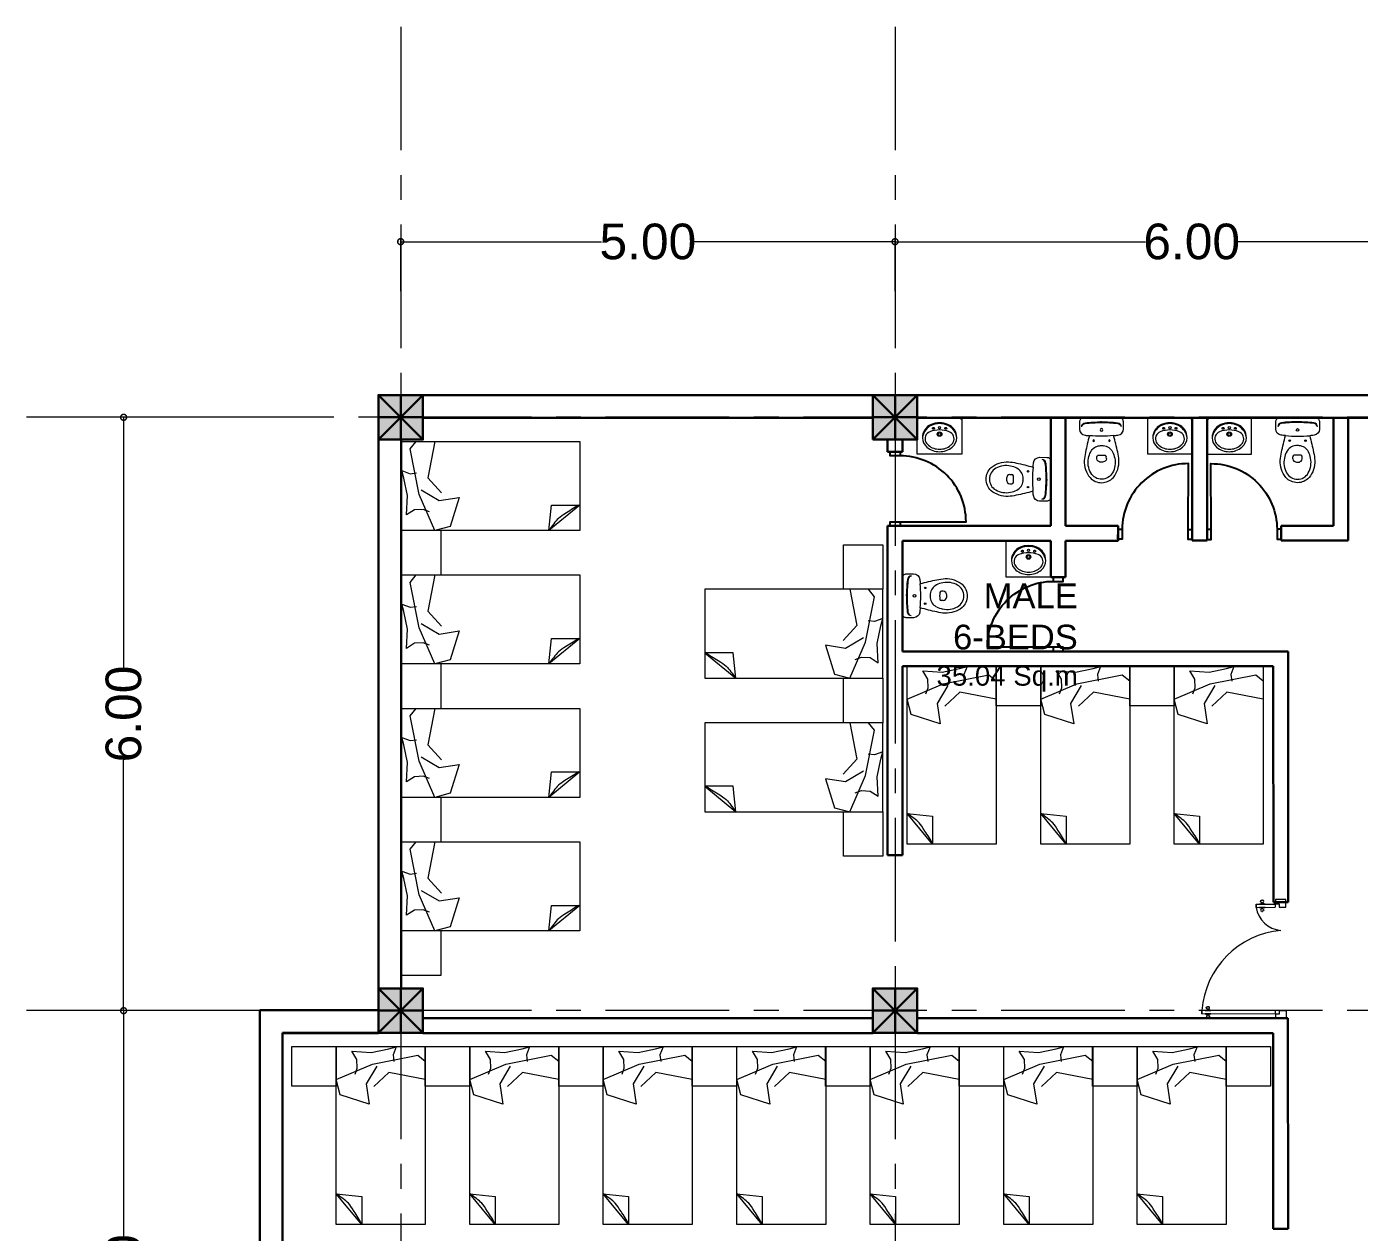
# Model space of a CAD drawing. Header units: metres. Extents: x 319894 to 3389272, y 120 to 6136017.
# Drawn here: x 321441.03 to 321454.5, y 3068028.21 to 3068040.4 of the extents above; entities that cross this region are included whole.
import ezdxf

# ---------------------------------------------------------------- set-up
doc = ezdxf.new("R2010")
doc.units = ezdxf.units.M
doc.header["$MEASUREMENT"] = 0
for name, pattern in [('CENTER', [2, 1.25, -0.25, 0.25, -0.25]), ('HIDDEN', [0.375, 0.25, -0.125]), ('RAYITAS', [0.375, 0.25, -0.125])]:
    doc.linetypes.add(name, pattern=pattern)
doc.layers.get('Defpoints').update_dxf_attribs({"color": 254})
for name, color, linetype, lineweight in [('a_MUEBLE ART', 4, 'Continuous', 5), ('centerline', 255, 'HIDDEN', 5), ('column', 50, 'Continuous', 30), ('DOORS', 4, 'Continuous', 0), ('Fixtures', 31, 'Continuous', 20), ('hatch', 252, 'Continuous', 15), ('wall', 4, 'Continuous', 30), ('window-door', 4, 'Continuous', 20)]:
    doc.layers.add(name, color=color, linetype=linetype, lineweight=lineweight)
for name, color, linetype in [('door_cad-block.com', 7, 'Continuous'), ('S-DIM', 7, 'Continuous'), ('TEXT', 255, 'Continuous')]:
    doc.layers.add(name, color=color, linetype=linetype)
doc.styles.get("Standard").update_dxf_attribs({"font": 'arial.ttf'})
doc.styles.add('TEXTS', font='swissl.ttf')
doc.dimstyles.new('DIMTEXT', dxfattribs={"dimscale": 0.4, "dimtxt": 0.9, "dimasz": 0.3, "dimexe": 0.05, "dimexo": 0.05, "dimgap": 0.05, "dimtad": 0, "dimzin": 1, "dimdsep": 46, "dimtxsty": 'TEXTS', "dimblk": 'DOTSMALL', "dimcen": 0.1, "dimclrd": 256, "dimclre": 6, "dimclrt": 3, "dimadec": 0, "dimazin": 0, "dimtfac": 0.15, "dimtix": 1, "dimtofl": 0, "dimtmove": 1, "dimatfit": 3, "dimldrblk": 'OPEN', "dimfxl": 1, "dimtolj": 1, "dimtzin": 0, "dimarcsym": 0})

# ---------------------------------------------------------------- blocks, each defined once
blk = doc.blocks.new('*U963')
at = {"layer": 'DOORS', "linetype": 'Continuous', "lineweight": 0}
for p, q in [((8137.26, -1857.94), (8142.04, -1857.94)), ((8142.21, -1860.04), (8142.21, -1861.53)), ((8175.64, -1860.04), (8142.21, -1860.04)), ((8175.64, -1861.53), (8142.21, -1861.53)), ((8175.64, -1860.04), (8175.64, -1861.53)), ((8175.64, -1861.53), (8175.64, -1860.04)), ((8142.21, -1909.88), (8142.21, -1908.39)), ((8150.81, -1908.39), (8142.21, -1908.39)), ((8150.81, -1909.88), (8142.21, -1909.88)), ((8150.81, -1909.88), (8150.81, -1908.39)), ((8150.81, -1908.39), (8150.81, -1909.88)), ((8137.26, -1911.96), (8142.04, -1911.96))]:
    blk.add_line(p, q, dxfattribs=at)
for points in [[(8142.04, -1857.94), (8142.04, -1859.87), (8140.4, -1859.87), (8140.4, -1861.43), (8137.26, -1861.43), (8137.26, -1857.94)], [(8142.04, -1911.96), (8142.04, -1910.03), (8140.4, -1910.03), (8140.4, -1908.47), (8137.26, -1908.47), (8137.26, -1911.96)]]:
    blk.add_lwpolyline(points, dxfattribs=at)
for points in [[(8174.08, -1860.03), (8171.62, -1860.03), (8172.71, -1859.61), (8172.71, -1859.42, 0.414214), (8172.6, -1859.31, -0.990713), (8172.74, -1858.31), (8173.08, -1858.31)], [(8174.08, -1861.53), (8171.62, -1861.53), (8172.71, -1861.96), (8172.71, -1862.14, -0.414214), (8172.6, -1862.25, 0.990713), (8172.74, -1863.26), (8173.08, -1863.26)], [(8171.74, -1860.03), (8174.2, -1860.03), (8173.11, -1859.61), (8173.11, -1859.42, -0.414214), (8173.22, -1859.31, 0.990713), (8173.08, -1858.31), (8172.74, -1858.31)], [(8171.74, -1861.53), (8174.2, -1861.53), (8173.11, -1861.96), (8173.11, -1862.14, 0.414214), (8173.22, -1862.25, -0.990713), (8173.08, -1863.26), (8172.74, -1863.26)], [(8149.25, -1908.39), (8146.78, -1908.39), (8147.88, -1907.96), (8147.88, -1907.78, 0.414214), (8147.77, -1907.67, -0.990713), (8147.9, -1906.66), (8148.25, -1906.66)], [(8149.25, -1909.88), (8146.78, -1909.88), (8147.88, -1910.31), (8147.88, -1910.49, -0.414214), (8147.77, -1910.6, 0.990713), (8147.9, -1911.61), (8148.25, -1911.61)], [(8146.91, -1908.39), (8149.37, -1908.39), (8148.28, -1907.96), (8148.28, -1907.78, -0.414214), (8148.39, -1907.67, 0.990713), (8148.25, -1906.66), (8147.9, -1906.66)], [(8146.91, -1909.88), (8149.37, -1909.88), (8148.28, -1910.31), (8148.28, -1910.49, 0.414214), (8148.39, -1910.6, -0.990713), (8148.25, -1911.61), (8147.9, -1911.61)]]:
    blk.add_lwpolyline(points, format="xyb", dxfattribs=at)
for points in [[(8172.81, -1858.18), (8172.81, -1858.31), (8173.01, -1858.31), (8173.01, -1858.18)], [(8172.81, -1863.38), (8172.81, -1863.26), (8173.01, -1863.26), (8173.01, -1863.38)], [(8147.97, -1906.53), (8147.97, -1906.66), (8148.18, -1906.66), (8148.18, -1906.53)], [(8147.97, -1911.74), (8147.97, -1911.61), (8148.18, -1911.61), (8148.18, -1911.74)]]:
    blk.add_lwpolyline(points, close=True, dxfattribs=at)
for centre in [(8142.21, -1859.87), (8142.21, -1910.05)]:
    blk.add_circle(centre, 0.165, dxfattribs=at)
at = {"layer": 'window-door'}
for centre, radius, start, end in [((8136.16, -1858.44), 39.61, 275.01698, 355.52132), ((8138.69, -1910.11), 12.25, 8.0729, 85.6213)]:
    blk.add_arc(centre, radius, start, end, dxfattribs=at)
blk = doc.blocks.new('cell bed1')
at = {"layer": 'Fixtures'}
for p, q in [((2034189, -167492), (2034446, -167181)), ((2034446, -167181), (2034189, -167208)), ((2034189, -167208), (2034189, -167492))]:
    blk.add_line(p, q, dxfattribs=at)
blk.add_lwpolyline([(2034446, -167492), (2034446, -165692), (2033546, -165692), (2033546, -167492)], close=True, dxfattribs=at)
at = {"layer": 'Fixtures', "linetype": 'ByBlock', "lineweight": 0}
for points in [[(2034288, -165740), (2034093, -165751), (2033916, -165714), (2033841, -165694), (2033872, -165777), (2033864, -165843)], [(2034256, -165972), (2034233, -165910), (2034237, -165822), (2034288, -165740)], [(2034036, -165889), (2034143, -166070), (2034112, -166274), (2034405, -166182), (2034446, -166026), (2034081, -165870), (2033621, -165778), (2033546, -165839), (2033546, -166026), (2033913, -165956), (2034065, -166095)]]:
    blk.add_lwpolyline(points, dxfattribs=at)
at = {"layer": 'Fixtures'}
blk.add_open_spline([(2034189, -167483), (2034205, -167455), (2034280, -167338), (2034324, -167266), (2034400, -167213), (2034446, -167181)], degree=3, knots=[58.285176, 58.285176, 58.285176, 58.285176, 153.797631, 253.744613, 409.43508, 409.43508, 409.43508, 409.43508], dxfattribs=at)
blk = doc.blocks.new('ca_ba_wc057')
at = {"layer": 'a_MUEBLE ART', "color": 8}
for p, q in [((0, -4), (-1.1, -4)), ((0, -4), (1.1, -4)), ((-4.8, -41.3), (-4.8, -39.3)), ((4.8, -41.3), (4.8, -39.3))]:
    blk.add_line(p, q, dxfattribs=at)
at = {"layer": 'a_MUEBLE ART'}
blk.add_lwpolyline([(-16.3, -34.8, -0.017322), (-12.2, -18, -0.007818), (-16.6, -17.5, -0.379899), (-22.2, -11.2), (-22.2, -4, -0.414214), (-18.2, 0), (0, 0), (18.2, 0, -0.414214), (22.2, -4), (22.2, -11.2, -0.379899), (16.6, -17.5, -0.007818), (12.2, -18, -0.017322), (16.3, -34.8, -0.034533), (17.5, -43, -0.180901), (11.8, -60.3, -0.210568), (0, -65.5, -0.210568), (-11.8, -60.3, -0.180901), (-17.5, -43, -0.034533)], format="xyb", close=True, dxfattribs=at)
at = {"layer": 'a_MUEBLE ART', "color": 8}
for centre, radius in [((0, -12.2), 1.35), ((0, -12.2), 1.35), ((-8, -23), 0.75), ((8, -23), 0.75)]:
    blk.add_circle(centre, radius, dxfattribs=at)
for centre, radius, start, end in [((-16, -8.9), 4, 96.2719, 180), ((-16, -9.6), 4, 96.2141, 169.7572), ((0, -154), 149.3, 90, 96.3306), ((0, -154), 150, 90, 96.2719), ((0, -154), 150, 83.7281, 90), ((0, -154), 149.3, 83.6694, 90), ((16, -8.9), 4, 0, 83.7281), ((16, -9.6), 4, 10.2428, 83.7859), ((-3.3, -39.3), 1.5, 96.6492, 180), ((0, -67.6), 30, 90, 96.6492), ((0, -67.6), 30, 83.3508, 90), ((3.3, -39.3), 1.5, 0, 83.3508), ((-1.8, -41.3), 3, 180, 233.1301), ((0, -38.9), 6, 233.1301, 270), ((0, -38.9), 6, 270, 306.8699), ((1.8, -41.3), 3, 306.8699, 0)]:
    blk.add_arc(centre, radius, start, end, dxfattribs=at)
at = {"layer": 'a_MUEBLE ART'}
for centre, radius, start, end in [((0, 121.9), 140.4, 264.9986, 270), ((0, 121.9), 140.4, 270, 275.0014), ((11.2, -45.8), 25, 152.5973, 168.3805), ((-0.7, -39.6), 11.6, 96.2419, 152.5973), ((0, -46), 18, 90, 96.2419), ((0, -46), 18, 83.7581, 90), ((0.7, -39.6), 11.6, 27.4027, 83.7581), ((-11.2, -45.8), 25, 11.6195, 27.4027), ((7.9, -45.1), 21.6, 168.3805, 209.1161), ((-7.9, -45.1), 21.6, 330.8839, 11.6195), ((0, -49.5), 12.6, 209.1161, 270), ((0, -49.5), 12.6, 270, 330.8839)]:
    blk.add_arc(centre, radius, start, end, dxfattribs=at)
blk = doc.blocks.new('*U950')
at = {"color": 0, "linetype": 'ByBlock', "ltscale": 10}
blk.add_lwpolyline([(-50, 0), (-50, 800, 0.414214), (-850, 0)], format="xyb", dxfattribs=at)
at = {"color": 0}
for points in [[(-900, 0), (-850, 0), (-850, -121), (-900, -121)], [(-50, 0), (0, 0), (0, -121), (-50, -121)]]:
    blk.add_lwpolyline(points, close=True, dxfattribs=at)
blk = doc.blocks.new('_DotSmall')
at = {"color": 0, "linetype": 'ByBlock', "const_width": 0.5}
blk.add_lwpolyline([(-0.0625, 0, 1), (0.0625, 0, 1)], format="xyb", close=True, dxfattribs=at)
blk = doc.blocks.new('*D898')
at = {"layer": 'Defpoints', "color": 0, "transparency": 16777216}
for p in [(322194.75, 3068090.342), (322189.75, 3068089.822), (322194.75, 3068089.822)]:
    blk.add_point(p, dxfattribs=at)
at = {"layer": 'S-DIM', "color": 6, "lineweight": -2, "transparency": 16777216}
for p, q in [((322189.75, 3068089.842), (322189.75, 3068090.362)), ((322194.75, 3068089.842), (322194.75, 3068090.362))]:
    blk.add_line(p, q, dxfattribs=at)
at = {"layer": 'S-DIM', "lineweight": -2, "transparency": 16777216}
for p, q in [((322189.75, 3068090.342), (322191.782, 3068090.342)), ((322194.75, 3068090.342), (322192.718, 3068090.342))]:
    blk.add_line(p, q, dxfattribs=at)
at = {"layer": 'S-DIM', "lineweight": -2, "transparency": 16777216, "xscale": 0.12, "yscale": 0.12, "zscale": 0.12, "rotation": 180}
blk.add_blockref('_DotSmall', (322189.75, 3068090.342), dxfattribs=at)
at = {"layer": 'S-DIM', "lineweight": -2, "transparency": 16777216, "xscale": 0.12, "yscale": 0.12, "zscale": 0.12}
blk.add_blockref('_DotSmall', (322194.75, 3068090.342), dxfattribs=at)
at = {"layer": 'S-DIM', "color": 3, "transparency": 16777216, "insert": (322192.25, 3068090.342), "char_height": 0.36, "attachment_point": 5, "style": 'TEXTS'}
blk.add_mtext('\\A1;5.00', dxfattribs=at)
blk = doc.blocks.new('_Open')
at = {"color": 0, "linetype": 'ByBlock', "lineweight": -2}
for p, q in [((-1, 0.17), (0, 0)), ((-1, -0.17), (0, 0)), ((0, 0), (-1, 0))]:
    blk.add_line(p, q, dxfattribs=at)
blk = doc.blocks.new('*D899')
at = {"layer": 'Defpoints', "color": 0, "transparency": 16777216}
for p in [(322200.75, 3068091.09), (322200.75, 3068090.342), (322194.75, 3068089.822)]:
    blk.add_point(p, dxfattribs=at)
at = {"layer": 'S-DIM', "color": 6, "lineweight": -2, "transparency": 16777216}
for p, q in [((322200.75, 3068091.07), (322200.75, 3068090.322)), ((322194.75, 3068089.842), (322194.75, 3068090.362))]:
    blk.add_line(p, q, dxfattribs=at)
at = {"layer": 'S-DIM', "lineweight": -2, "transparency": 16777216}
for p, q in [((322194.75, 3068090.342), (322197.283, 3068090.342)), ((322200.75, 3068090.342), (322198.217, 3068090.342))]:
    blk.add_line(p, q, dxfattribs=at)
at = {"layer": 'S-DIM', "lineweight": -2, "transparency": 16777216, "xscale": 0.12, "yscale": 0.12, "zscale": 0.12, "rotation": 180}
blk.add_blockref('_DotSmall', (322194.75, 3068090.342), dxfattribs=at)
at = {"layer": 'S-DIM', "lineweight": -2, "transparency": 16777216, "xscale": 0.12, "yscale": 0.12, "zscale": 0.12}
blk.add_blockref('_DotSmall', (322200.75, 3068090.342), dxfattribs=at)
at = {"layer": 'S-DIM', "color": 3, "transparency": 16777216, "insert": (322197.75, 3068090.342), "char_height": 0.36, "attachment_point": 5, "style": 'TEXTS'}
blk.add_mtext('\\A1;6.00', dxfattribs=at)
blk = doc.blocks.new('*D906')
at = {"layer": 'Defpoints', "color": 0, "transparency": 16777216}
for p in [(322188.093, 3068088.566), (322186.948, 3068082.566), (322188.093, 3068082.566)]:
    blk.add_point(p, dxfattribs=at)
at = {"layer": 'S-DIM', "color": 6, "lineweight": -2, "transparency": 16777216}
for p, q in [((322188.073, 3068088.566), (322186.928, 3068088.566)), ((322188.073, 3068082.566), (322186.928, 3068082.566))]:
    blk.add_line(p, q, dxfattribs=at)
at = {"layer": 'S-DIM', "lineweight": -2, "transparency": 16777216}
for p, q in [((322186.948, 3068088.566), (322186.948, 3068086.033)), ((322186.948, 3068082.566), (322186.948, 3068085.099))]:
    blk.add_line(p, q, dxfattribs=at)
at = {"layer": 'S-DIM', "lineweight": -2, "transparency": 16777216, "xscale": 0.12, "yscale": 0.12, "zscale": 0.12}
for p, rotation in [((322186.948, 3068088.566), 90), ((322186.948, 3068082.566), 270)]:
    blk.add_blockref('_DotSmall', p, dxfattribs=dict(at, rotation=rotation))
at = {"layer": 'S-DIM', "color": 3, "transparency": 16777216, "insert": (322186.948, 3068085.566), "char_height": 0.36, "attachment_point": 5, "rotation": 90, "style": 'TEXTS'}
blk.add_mtext('\\A1;6.00', dxfattribs=at)
blk = doc.blocks.new('*D907')
at = {"layer": 'Defpoints', "color": 0, "transparency": 16777216}
for p in [(322188.093, 3068082.566), (322186.948, 3068077.066), (322186.948, 3068077.066)]:
    blk.add_point(p, dxfattribs=at)
at = {"layer": 'S-DIM', "color": 6, "lineweight": -2, "transparency": 16777216}
for p, q in [((322188.073, 3068082.566), (322186.928, 3068082.566)), ((322186.968, 3068077.066), (322186.968, 3068077.066))]:
    blk.add_line(p, q, dxfattribs=at)
at = {"layer": 'S-DIM', "lineweight": -2, "transparency": 16777216}
for p, q in [((322186.948, 3068082.566), (322186.948, 3068080.283)), ((322186.948, 3068077.066), (322186.948, 3068079.348))]:
    blk.add_line(p, q, dxfattribs=at)
at = {"layer": 'S-DIM', "lineweight": -2, "transparency": 16777216, "xscale": 0.12, "yscale": 0.12, "zscale": 0.12}
for p, rotation in [((322186.948, 3068082.566), 90), ((322186.948, 3068077.066), 270)]:
    blk.add_blockref('_DotSmall', p, dxfattribs=dict(at, rotation=rotation))
at = {"layer": 'S-DIM', "color": 3, "transparency": 16777216, "insert": (322186.948, 3068079.816), "char_height": 0.36, "attachment_point": 5, "rotation": 90, "style": 'TEXTS'}
blk.add_mtext('\\A1;5.50', dxfattribs=at)
blk = doc.blocks.new('column')
at = {"layer": 'hatch'}
h = blk.add_hatch(color=256, dxfattribs=at)
h.dxf.hatch_style = 1
h.paths.add_polyline_path([(0, 0), (0.45, 0), (0.45, 0.45), (0, 0.45)])
at = {"layer": 'column'}
for p, q in [((0, 0.45), (0.45, 0)), ((0, 0), (0.45, 0.45)), ((0.225, 0.45), (0.225, 0)), ((0, 0.225), (0.45, 0.225))]:
    blk.add_line(p, q, dxfattribs=at)
blk.add_lwpolyline([(0, 0), (0.45, 0), (0.45, 0.45), (0, 0.45)], close=True, dxfattribs=at)
blk = doc.blocks.new('FINAL GRIDTOP FLOOR')
at = {"layer": 'centerline', "linetype": 'CENTER'}
for p, q in [((322189.75, 3068092.516), (322189.75, 3068054.857)), ((322194.75, 3068092.516), (322194.75, 3068054.857)), ((322233.073, 3068088.566), (322185.967, 3068088.566)), ((322233.073, 3068082.566), (322185.967, 3068082.566))]:
    blk.add_line(p, q, dxfattribs=at)
at = {"layer": 'wall'}
for p in [(322189.525, 3068088.341), (322194.525, 3068088.341), (322189.525, 3068082.341), (322194.525, 3068082.341)]:
    blk.add_blockref('column', p, dxfattribs=at)
at = {"layer": 'S-DIM'}
for base, p1, p2, picture, middle in [((322200.75, 3068090.342), (322194.75, 3068089.822), (322200.75, 3068091.09), '*D899', (322197.75, 3068090.342)), ((322194.75, 3068090.342), (322189.75, 3068089.822), (322194.75, 3068089.822), '*D898', (322192.25, 3068090.342))]:
    dim = blk.add_linear_dim(base=base, p1=p1, p2=p2, dimstyle='DIMTEXT', dxfattribs=at)
    dim.commit()
    dim.dimension.update_dxf_attribs({"geometry": picture, "text_midpoint": middle})
for base, p1, p2, picture, middle in [((322186.948, 3068082.566), (322188.093, 3068088.566), (322188.093, 3068082.566), '*D906', (322186.948, 3068085.566)), ((322186.948, 3068077.066), (322188.093, 3068082.566), (322186.948, 3068077.066), '*D907', (322186.948, 3068079.816))]:
    dim = blk.add_linear_dim(base=base, p1=p1, p2=p2, angle=90, dimstyle='DIMTEXT', dxfattribs=at)
    dim.commit()
    dim.dimension.update_dxf_attribs({"geometry": picture, "text_midpoint": middle})

msp = doc.modelspace()

# ---------------------------------------------------------------- linework, layer by layer
at = {"layer": 'a_MUEBLE ART', "color": 8}
for p, q in [((321450.474, 3068036.448), (321450.474, 3068036.432)), ((321452.804, 3068036.448), (321452.804, 3068036.432)), ((321452.974, 3068036.448), (321452.974, 3068036.432)), ((321451.374, 3068035.206), (321451.374, 3068035.19))]:
    msp.add_line(p, q, dxfattribs=at)
at = {"layer": 'a_MUEBLE ART'}
for points in [[(321450.034, 3068036.448), (321450.484, 3068036.448), (321450.484, 3068036.081), (321450.034, 3068036.081)], [(321452.364, 3068036.448), (321452.814, 3068036.448), (321452.814, 3068036.081), (321452.364, 3068036.081)], [(321453.414, 3068036.448), (321452.964, 3068036.448), (321452.964, 3068036.081), (321453.414, 3068036.081)], [(321450.934, 3068035.206), (321451.384, 3068035.206), (321451.384, 3068034.839), (321450.934, 3068034.839)]]:
    msp.add_lwpolyline(points, close=True, dxfattribs=at)
at = {"layer": 'a_MUEBLE ART', "color": 8}
for centre, radius in [((321450.259, 3068036.35), 0.0109), ((321452.589, 3068036.35), 0.0109), ((321453.189, 3068036.35), 0.0109), ((321450.259, 3068036.284), 0.0233), ((321450.259, 3068036.284), 0.0143), ((321452.589, 3068036.284), 0.0233), ((321452.589, 3068036.284), 0.0143), ((321453.189, 3068036.284), 0.0233), ((321453.189, 3068036.284), 0.0143), ((321451.159, 3068035.042), 0.0233), ((321451.159, 3068035.042), 0.0143), ((321451.159, 3068035.109), 0.0109)]:
    msp.add_circle(centre, radius, dxfattribs=at)
at = {"layer": 'a_MUEBLE ART', "color": 8, "linetype": 'RAYITAS'}
for centre in [(321450.197, 3068036.342), (321450.322, 3068036.342), (321452.526, 3068036.342), (321452.651, 3068036.342), (321453.127, 3068036.342), (321453.251, 3068036.342), (321451.097, 3068035.1), (321451.221, 3068035.1)]:
    msp.add_circle(centre, 0.00932, dxfattribs=at)
at = {"layer": 'a_MUEBLE ART'}
for centre, radius, start, end in [((321450.244, 3068036.227), 0.16, 172.5216, 172.5216), ((321450.231, 3068036.248), 0.146, 112.7313, 180.0169), ((321450.244, 3068036.227), 0.16, 112.1961, 169.0201), ((321450.275, 3068036.227), 0.16, 7.5122, 7.5122), ((321450.259, 3068036.181), 0.218, 90.0169, 112.7313), ((321450.259, 3068036.181), 0.209, 90.0169, 111.2701), ((321450.259, 3068036.181), 0.218, 67.3025, 90.0169), ((321450.259, 3068036.181), 0.209, 68.7636, 90.0169), ((321450.275, 3068036.227), 0.16, 11.0136, 67.8376), ((321450.287, 3068036.248), 0.146, 0.0169, 67.3025), ((321452.573, 3068036.227), 0.16, 172.5216, 172.5216), ((321452.561, 3068036.248), 0.146, 112.7313, 180.0169), ((321452.573, 3068036.227), 0.16, 112.1961, 169.0201), ((321452.604, 3068036.227), 0.16, 7.5122, 7.5122), ((321452.589, 3068036.181), 0.218, 90.0169, 112.7313), ((321452.589, 3068036.181), 0.209, 90.0169, 111.2701), ((321452.589, 3068036.181), 0.218, 67.3025, 90.0169), ((321452.589, 3068036.181), 0.209, 68.7636, 90.0169), ((321452.604, 3068036.227), 0.16, 11.0136, 67.8376), ((321452.617, 3068036.248), 0.146, 0.0169, 67.3025), ((321453.174, 3068036.227), 0.16, 172.4878, 172.4878), ((321453.161, 3068036.248), 0.146, 112.6975, 179.9831), ((321453.174, 3068036.227), 0.16, 112.1624, 168.9864), ((321453.204, 3068036.227), 0.16, 7.4784, 7.4784), ((321453.189, 3068036.181), 0.218, 89.9831, 112.6975), ((321453.189, 3068036.181), 0.209, 89.9831, 111.2364), ((321453.189, 3068036.181), 0.218, 67.2687, 89.9831), ((321453.189, 3068036.181), 0.209, 68.7299, 89.9831), ((321453.204, 3068036.227), 0.16, 10.9799, 67.8039), ((321453.217, 3068036.248), 0.146, 359.9831, 67.2687), ((321450.21, 3068036.248), 0.124, 180.0169, 230.934), ((321450.188, 3068036.237), 0.0755, 110.3754, 207.0859), ((321450.259, 3068036.046), 0.28, 90.0169, 110.3754), ((321450.259, 3068036.046), 0.28, 69.6584, 90.0169), ((321450.33, 3068036.237), 0.0755, 332.9479, 69.6584), ((321450.309, 3068036.248), 0.124, 309.0998, 0.0169), ((321452.539, 3068036.248), 0.124, 180.0169, 230.934), ((321452.518, 3068036.237), 0.0755, 110.3754, 207.0859), ((321452.589, 3068036.046), 0.28, 90.0169, 110.3754), ((321452.589, 3068036.046), 0.28, 69.6584, 90.0169), ((321452.66, 3068036.237), 0.0755, 332.9479, 69.6584), ((321452.638, 3068036.248), 0.124, 309.0998, 0.0169), ((321453.139, 3068036.248), 0.124, 179.9831, 230.9002), ((321453.118, 3068036.237), 0.0755, 110.3416, 207.0521), ((321453.189, 3068036.046), 0.28, 89.9831, 110.3416), ((321453.189, 3068036.046), 0.28, 69.6246, 89.9831), ((321453.26, 3068036.237), 0.0755, 332.9141, 69.6246), ((321453.238, 3068036.248), 0.124, 309.066, 359.9831), ((321450.21, 3068036.248), 0.0994, 207.0859, 230.934), ((321450.259, 3068036.309), 0.203, 230.934, 270.0169), ((321450.259, 3068036.309), 0.178, 230.934, 270.0169), ((321450.259, 3068036.309), 0.178, 270.0169, 309.0998), ((321450.259, 3068036.309), 0.203, 270.0169, 309.0998), ((321450.309, 3068036.248), 0.0994, 309.0998, 332.9479), ((321452.539, 3068036.248), 0.0994, 207.0859, 230.934), ((321452.589, 3068036.309), 0.203, 230.934, 270.0169), ((321452.589, 3068036.309), 0.178, 230.934, 270.0169), ((321452.589, 3068036.309), 0.178, 270.0169, 309.0998), ((321452.589, 3068036.309), 0.203, 270.0169, 309.0998), ((321452.638, 3068036.248), 0.0994, 309.0998, 332.9479), ((321453.139, 3068036.248), 0.0994, 207.0521, 230.9002), ((321453.189, 3068036.309), 0.203, 230.9002, 269.9831), ((321453.189, 3068036.309), 0.178, 230.9002, 269.9831), ((321453.189, 3068036.309), 0.178, 269.9831, 309.066), ((321453.189, 3068036.309), 0.203, 269.9831, 309.066), ((321453.238, 3068036.248), 0.0994, 309.066, 332.9141), ((321451.144, 3068034.985), 0.16, 172.5216, 172.5216), ((321451.131, 3068035.006), 0.146, 112.7313, 180.0169), ((321451.174, 3068034.985), 0.16, 7.5122, 7.5122), ((321451.159, 3068034.939), 0.218, 90.0169, 112.7313), ((321451.159, 3068034.939), 0.209, 90.0169, 111.2701), ((321451.159, 3068034.939), 0.218, 67.3025, 90.0169), ((321451.159, 3068034.939), 0.209, 68.7636, 90.0169), ((321451.187, 3068035.006), 0.146, 0.0169, 67.3025), ((321451.11, 3068035.006), 0.124, 180.0169, 230.934), ((321451.144, 3068034.985), 0.16, 112.1961, 169.0201), ((321451.088, 3068034.995), 0.0755, 110.3754, 207.0859), ((321451.159, 3068034.804), 0.28, 90.0169, 110.3754), ((321451.159, 3068034.804), 0.28, 69.6584, 90.0169), ((321451.174, 3068034.985), 0.16, 11.0136, 67.8376), ((321451.23, 3068034.995), 0.0755, 332.9479, 69.6584), ((321451.209, 3068035.006), 0.124, 309.0998, 0.0169), ((321451.11, 3068035.006), 0.0994, 207.0859, 230.934), ((321451.159, 3068035.067), 0.203, 230.934, 270.0169), ((321451.159, 3068035.067), 0.178, 230.934, 270.0169), ((321451.159, 3068035.067), 0.178, 270.0169, 309.0998), ((321451.159, 3068035.067), 0.203, 270.0169, 309.0998), ((321451.209, 3068035.006), 0.0994, 309.0998, 332.9479)]:
    msp.add_arc(centre, radius, start, end, dxfattribs=at)
at = {"layer": 'Fixtures'}
for points in [[(321444.819, 3068034.86), (321445.219, 3068034.86), (321445.219, 3068035.309), (321444.819, 3068035.309)], [(321444.819, 3068034.86), (321445.219, 3068034.86), (321445.219, 3068035.309), (321444.819, 3068035.309)], [(321449.687, 3068034.715), (321449.287, 3068034.715), (321449.287, 3068035.164), (321449.687, 3068035.164)], [(321449.687, 3068034.715), (321449.287, 3068034.715), (321449.287, 3068035.164), (321449.687, 3068035.164)], [(321444.819, 3068033.51), (321445.219, 3068033.51), (321445.219, 3068033.96), (321444.819, 3068033.96)], [(321444.819, 3068033.51), (321445.219, 3068033.51), (321445.219, 3068033.96), (321444.819, 3068033.96)], [(321444.819, 3068033.51), (321445.219, 3068033.51), (321445.219, 3068033.96), (321444.819, 3068033.96)], [(321444.819, 3068033.51), (321445.219, 3068033.51), (321445.219, 3068033.96), (321444.819, 3068033.96)], [(321450.832, 3068033.537), (321450.832, 3068033.937), (321451.282, 3068033.937), (321451.282, 3068033.537)], [(321452.182, 3068033.537), (321452.182, 3068033.937), (321452.632, 3068033.937), (321452.632, 3068033.537)], [(321449.687, 3068033.365), (321449.287, 3068033.365), (321449.287, 3068033.815), (321449.687, 3068033.815)], [(321449.687, 3068033.365), (321449.287, 3068033.365), (321449.287, 3068033.815), (321449.687, 3068033.815)], [(321449.687, 3068033.365), (321449.287, 3068033.365), (321449.287, 3068033.815), (321449.687, 3068033.815)], [(321449.687, 3068033.365), (321449.287, 3068033.365), (321449.287, 3068033.815), (321449.687, 3068033.815)], [(321444.819, 3068032.161), (321445.219, 3068032.161), (321445.219, 3068032.61), (321444.819, 3068032.61)], [(321444.819, 3068032.161), (321445.219, 3068032.161), (321445.219, 3068032.61), (321444.819, 3068032.61)], [(321444.819, 3068032.161), (321445.219, 3068032.161), (321445.219, 3068032.61), (321444.819, 3068032.61)], [(321444.819, 3068032.161), (321445.219, 3068032.161), (321445.219, 3068032.61), (321444.819, 3068032.61)], [(321449.687, 3068032.016), (321449.287, 3068032.016), (321449.287, 3068032.465), (321449.687, 3068032.465)], [(321449.687, 3068032.016), (321449.287, 3068032.016), (321449.287, 3068032.465), (321449.687, 3068032.465)], [(321444.819, 3068030.812), (321445.219, 3068030.812), (321445.219, 3068031.261), (321444.819, 3068031.261)], [(321444.819, 3068030.812), (321445.219, 3068030.812), (321445.219, 3068031.261), (321444.819, 3068031.261)], [(321443.707, 3068029.691), (321443.707, 3068030.091), (321444.157, 3068030.091), (321444.157, 3068029.691)], [(321445.057, 3068029.691), (321445.057, 3068030.091), (321445.507, 3068030.091), (321445.507, 3068029.691)], [(321446.407, 3068029.691), (321446.407, 3068030.091), (321446.857, 3068030.091), (321446.857, 3068029.691)], [(321447.757, 3068029.691), (321447.757, 3068030.091), (321448.207, 3068030.091), (321448.207, 3068029.691)], [(321449.107, 3068029.691), (321449.107, 3068030.091), (321449.557, 3068030.091), (321449.557, 3068029.691)], [(321450.457, 3068029.691), (321450.457, 3068030.091), (321450.907, 3068030.091), (321450.907, 3068029.691)], [(321451.807, 3068029.691), (321451.807, 3068030.091), (321452.257, 3068030.091), (321452.257, 3068029.691)], [(321453.157, 3068029.691), (321453.157, 3068030.091), (321453.607, 3068030.091), (321453.607, 3068029.691)]]:
    msp.add_lwpolyline(points, close=True, dxfattribs=at)
at = {"layer": 'TEXT', "linetype": 'Continuous'}
msp.add_line((321445.035, 3068036.678), (321465.535, 3068036.678), dxfattribs=at)
at = {"layer": 'wall'}
for p, q in [((321444.809, 3068036.678), (321449.585, 3068036.678)), ((321449.054, 3068036.678), (321449.057, 3068036.678)), ((321450.034, 3068036.678), (321455.584, 3068036.678)), ((321449.584, 3068036.448), (321445.034, 3068036.448)), ((321449.584, 3068036.448), (321449.534, 3068036.448)), ((321455.584, 3068036.447), (321450.034, 3068036.448)), ((321451.384, 3068036.448), (321451.384, 3068035.356)), ((321451.534, 3068036.448), (321451.534, 3068035.356)), ((321452.814, 3068036.448), (321452.814, 3068035.397)), ((321452.814, 3068035.207), (321452.814, 3068036.448)), ((321452.964, 3068036.448), (321452.964, 3068035.397)), ((321452.964, 3068035.207), (321452.964, 3068036.448)), ((321454.243, 3068035.357), (321454.243, 3068036.449)), ((321454.393, 3068035.207), (321454.393, 3068036.449)), ((321454.393, 3068036.447), (321454.393, 3068035.248)), ((321444.584, 3068036.228), (321444.584, 3068030.672)), ((321444.814, 3068030.678), (321444.814, 3068036.228)), ((321449.734, 3068036.228), (321449.734, 3068036.106)), ((321449.884, 3068036.228), (321449.884, 3068036.106)), ((321449.884, 3068036.106), (321449.734, 3068036.106)), ((321449.734, 3068032.028), (321449.734, 3068035.356)), ((321451.384, 3068035.356), (321449.734, 3068035.356)), ((321452.064, 3068035.356), (321451.534, 3068035.356)), ((321452.064, 3068035.206), (321452.064, 3068035.356)), ((321454.243, 3068035.357), (321453.714, 3068035.357)), ((321453.714, 3068035.207), (321453.714, 3068035.357)), ((321444.584, 3068035.242), (321444.584, 3068035.242)), ((321449.884, 3068034.087), (321449.884, 3068035.206)), ((321451.384, 3068035.206), (321449.884, 3068035.206)), ((321451.384, 3068035.206), (321451.384, 3068034.837)), ((321451.384, 3068035.206), (321451.384, 3068035.206)), ((321452.064, 3068035.206), (321451.534, 3068035.206)), ((321451.534, 3068035.206), (321451.534, 3068034.837)), ((321451.534, 3068035.206), (321451.534, 3068035.206)), ((321452.964, 3068035.207), (321452.814, 3068035.207)), ((321452.814, 3068035.207), (321452.814, 3068035.207)), ((321452.814, 3068035.207), (321452.814, 3068035.207)), ((321452.964, 3068035.207), (321452.964, 3068035.207)), ((321454.393, 3068035.207), (321453.714, 3068035.207)), ((321444.584, 3068035.092), (321444.584, 3068035.092)), ((321449.884, 3068034.837), (321449.884, 3068034.837)), ((321451.384, 3068034.837), (321451.534, 3068034.837)), ((321449.884, 3068034.087), (321453.784, 3068034.087)), ((321453.784, 3068034.087), (321453.785, 3068032.831)), ((321449.884, 3068033.937), (321453.634, 3068033.937)), ((321449.884, 3068032.028), (321449.884, 3068033.937)), ((321453.634, 3068033.937), (321453.635, 3068031.551)), ((321453.784, 3068032.981), (321453.785, 3068032.981)), ((321453.784, 3068032.831), (321453.785, 3068032.831)), ((321453.785, 3068032.831), (321453.785, 3068031.551)), ((321449.884, 3068032.028), (321449.734, 3068032.028)), ((321453.786, 3068031.551), (321453.635, 3068031.551)), ((321443.384, 3068021.033), (321443.384, 3068030.46)), ((321443.384, 3068030.46), (321444.584, 3068030.46)), ((321449.584, 3068030.378), (321445.034, 3068030.378)), ((321449.584, 3068030.378), (321449.534, 3068030.378)), ((321453.783, 3068030.378), (321450.034, 3068030.378)), ((321453.783, 3068030.378), (321453.784, 3068028.247)), ((321443.614, 3068030.23), (321444.584, 3068030.23)), ((321443.614, 3068021.177), (321443.614, 3068030.23)), ((321444.584, 3068030.228), (321443.614, 3068030.228)), ((321449.584, 3068030.228), (321445.034, 3068030.228)), ((321449.584, 3068030.228), (321449.534, 3068030.228)), ((321453.633, 3068030.228), (321450.034, 3068030.228)), ((321453.633, 3068030.228), (321453.634, 3068028.247)), ((321443.614, 3068021.183), (321443.614, 3068030.03)), ((321453.784, 3068028.247), (321453.634, 3068028.247))]:
    msp.add_line(p, q, dxfattribs=at)

# ---------------------------------------------------------------- block references
for p, xscale, yscale, zscale, rotation in [((321451.896, 3068036.448), -0.009999999999999992, 0.009999999999999992, 0.009999999999999992, 0.2486950231967011), ((321453.881, 3068036.448), 0.009999999999999992, 0.009999999999999992, 0.009999999999999992, 359.7513049768033), ((321451.384, 3068035.827), 0.00999999999999999, 0.00999999999999999, 0.00999999999999999, 269.7560857562339), ((321449.884, 3068034.65), 0.009999999999999992, 0.009999999999999992, 0.009999999999999992, 89.75130497680335)]:
    msp.add_blockref('ca_ba_wc057', p, dxfattribs=dict(xscale=xscale, yscale=yscale, zscale=zscale, rotation=rotation))
at = {"layer": 'centerline'}
msp.add_blockref('FINAL GRIDTOP FLOOR', (-744.941, -52.112), dxfattribs=at)
at = {"layer": 'door_cad-block.com'}
for p, xscale, yscale, zscale, rotation in [((321449.86, 3068035.356), 0.0008333333294079159, 0.0008333333294079159, 0.0008333333294079159, 269.9999377491376), ((321452.814, 3068035.319), 0.000833333329407916, 0.000833333329407916, 0.000833333329407916, 359.7513044880719), ((321452.964, 3068035.319), -0.000833333329407916, 0.000833333329407916, 0.000833333329407916, 0.2486955119281564), ((321451.409, 3068034.087), -0.0008333333294079159, 0.0008333333294079159, 0.0008333333294079159, 90.00006225086247)]:
    msp.add_blockref('*U950', p, dxfattribs=dict(at, xscale=xscale, yscale=yscale, zscale=zscale, rotation=rotation))
at = {"layer": 'Fixtures', "yscale": 0.001000027668465999, "zscale": 0.001000027668465999}
for p, xscale, rotation in [((321279.123, 3070069.812), -0.001000027668465999, 90), ((321279.123, 3070068.462), -0.001000027668465999, 90), ((321615.383, 3070068.317), 0.001000027668465999, 270), ((321279.123, 3070067.113), -0.001000027668465999, 90), ((321615.383, 3070066.968), 0.001000027668465999, 270), ((321279.123, 3070065.763), -0.001000027668465999, 90), ((323478.66, 3068195.788), -0.001000027668465999, 359.9999998888701), ((323480.01, 3068195.788), -0.001000027668465999, 359.9999998888701), ((323481.36, 3068195.788), -0.001000027668465999, 359.9999998888701), ((323482.71, 3068195.788), -0.001000027668465999, 359.9999998888701), ((323484.06, 3068195.788), -0.001000027668465999, 359.9999998888701), ((323485.41, 3068195.788), -0.001000027668465999, 359.9999998888701), ((323486.76, 3068195.788), -0.001000027668465999, 359.9999998888701)]:
    msp.add_blockref('cell bed1', p, dxfattribs=dict(at, xscale=xscale, rotation=rotation))
at = {"layer": 'Fixtures', "xscale": -0.001000027668465999, "yscale": 0.001000027668465999, "zscale": 0.001000027668465999}
for p in [(323484.434, 3068199.634), (323485.784, 3068199.634), (323487.134, 3068199.634)]:
    msp.add_blockref('cell bed1', p, dxfattribs=at)
at = {"layer": 'window-door', "xscale": 0.0222163707725234, "yscale": 0.0222163707725234, "zscale": 0.0222163707725234, "rotation": 180.1841331131124}
msp.add_blockref('*U963', (321634.678, 3067989.683), dxfattribs=at)

# ---------------------------------------------------------------- texts
at = {"layer": 'TEXT', "linetype": 'Continuous', "insert": (321451.657, 3068033.68), "char_height": 0.25, "width": 8.64196, "attachment_point": 9, "rotation": 359.9991}
msp.add_mtext('MALE\\P6-BEDS\\P{\\H0.8x;35.04 Sq.m}', dxfattribs=at)

doc.saveas('drawing.dxf')
